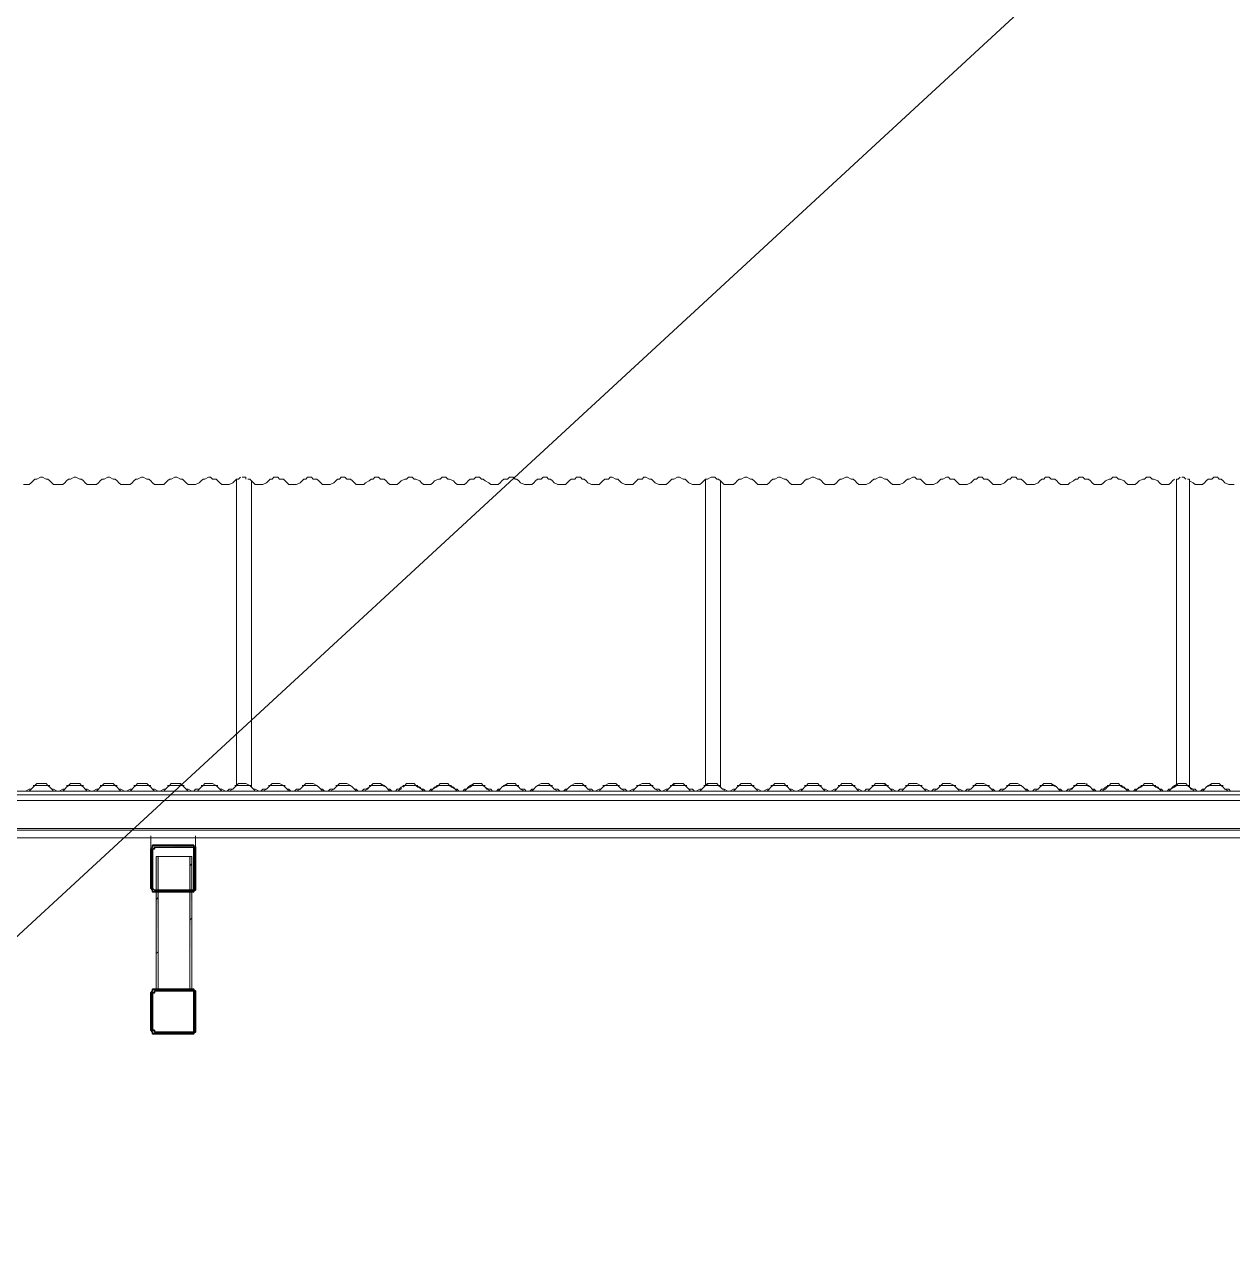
# Model space of a CAD drawing. Extents: x -187 to 52, y -9 to 65.
# Drawn here: x -129.702 to -126.967, y 41.74 to 44.523 of the extents above; entities that cross this region are included whole.
import ezdxf

# ---------------------------------------------------------------- set-up
doc = ezdxf.new("R2010")
doc.units = 0
doc.header["$MEASUREMENT"] = 0
doc.layers.add('Cotas', color=1, linetype='Continuous')
doc.layers.add('PDF4_Geometría', color=7, linetype='Continuous')
doc.layers.add('PDF4_Rellenos sólidos', color=7, linetype='Continuous', true_color=0xffffff)

msp = doc.modelspace()

# ---------------------------------------------------------------- hatches: boundary and pattern name
at = {"layer": 'PDF4_Rellenos sólidos', "transparency": 33554559}
h = msp.add_hatch(color=256, dxfattribs=at)
h.paths.add_polyline_path([(-129.3231, 42.6616), (-129.3231, 42.6658), (-129.4076, 42.6658)])
h.paths.add_polyline_path([(-129.3146, 42.6574), (-129.3188, 42.6574), (-129.3188, 42.5686)])
h.paths.add_polyline_path([(-129.4119, 42.6574), (-129.4161, 42.6574), (-129.4161, 42.5686)])
h.paths.add_polyline_path([(-129.3231, 42.5601), (-129.3231, 42.5643), (-129.4076, 42.5643)])
h = msp.add_hatch(color=256, dxfattribs=at)
h.paths.add_polyline_path([(-129.4034, 42.3402), (-129.3992, 42.6404), (-129.4034, 42.6404)])
h.paths.add_polyline_path([(-129.3273, 42.3402), (-129.3231, 42.6404), (-129.3273, 42.6404)])
h = msp.add_hatch(color=256, dxfattribs=at)
h.paths.add_polyline_path([(-129.3231, 42.336), (-129.3231, 42.3402), (-129.4076, 42.3402)])
h.paths.add_polyline_path([(-129.3146, 42.3317), (-129.3188, 42.3317), (-129.3188, 42.2471)])
h.paths.add_polyline_path([(-129.4119, 42.3317), (-129.4161, 42.3317), (-129.4161, 42.2471)])
h.paths.add_polyline_path([(-129.3231, 42.2387), (-129.3231, 42.2429), (-129.4076, 42.2429)])

# ---------------------------------------------------------------- linework, layer by layer
at = {"layer": 'Cotas'}
msp.add_line((-185.3587, -8.8734), (-104.8625, 65.3914), dxfattribs=at)
at = {"layer": 'PDF4_Geometría', "lineweight": 9}
for points in [[(-129.7037, 43.482), (-129.6995, 43.482), (-129.691, 43.482), (-129.6868, 43.4863), (-129.6825, 43.4905), (-129.6783, 43.4947), (-129.6741, 43.4947), (-129.6656, 43.4989), (-129.6614, 43.4989), (-129.6529, 43.4947), (-129.6487, 43.4947), (-129.6445, 43.4905), (-129.6402, 43.4863), (-129.636, 43.482), (-129.6276, 43.482), (-129.6233, 43.482), (-129.6149, 43.482), (-129.6106, 43.4863), (-129.6064, 43.4905), (-129.6022, 43.4947), (-129.598, 43.4947), (-129.5895, 43.4989), (-129.5853, 43.4989), (-129.5768, 43.4947), (-129.5726, 43.4947), (-129.5684, 43.4905), (-129.5641, 43.4863), (-129.5599, 43.482), (-129.5514, 43.482), (-129.5472, 43.482), (-129.5387, 43.482), (-129.5345, 43.4863), (-129.5303, 43.4905), (-129.5261, 43.4947), (-129.5218, 43.4947), (-129.5134, 43.4989), (-129.5091, 43.4989), (-129.5007, 43.4947), (-129.4965, 43.4947), (-129.4922, 43.4905), (-129.488, 43.4863), (-129.4838, 43.482), (-129.4753, 43.482), (-129.4711, 43.482), (-129.4626, 43.482), (-129.4584, 43.4863), (-129.4542, 43.4905), (-129.4499, 43.4947), (-129.4457, 43.4947), (-129.4373, 43.4989), (-129.433, 43.4989), (-129.4246, 43.4947), (-129.4203, 43.4947), (-129.4161, 43.4905), (-129.4119, 43.4863), (-129.4076, 43.482), (-129.3992, 43.482), (-129.395, 43.482), (-129.3865, 43.482), (-129.3823, 43.4863), (-129.378, 43.4905), (-129.3738, 43.4947), (-129.3696, 43.4947), (-129.3611, 43.4989), (-129.3569, 43.4989), (-129.3484, 43.4947), (-129.3442, 43.4947), (-129.34, 43.4905), (-129.3358, 43.4863), (-129.3315, 43.482), (-129.3231, 43.482), (-129.3188, 43.482), (-129.3146, 43.482), (-129.3062, 43.4863), (-129.3019, 43.4905), (-129.2977, 43.4947), (-129.2935, 43.4947), (-129.285, 43.4989), (-129.2808, 43.4989), (-129.2765, 43.4947), (-129.2681, 43.4947), (-129.2639, 43.4905), (-129.2596, 43.4863), (-129.2554, 43.482), (-129.2469, 43.482), (-129.2427, 43.482), (-129.2385, 43.482), (-129.23, 43.4863), (-129.2258, 43.4905), (-129.2216, 43.4947)], [(-129.2216, 42.8012), (-129.2216, 43.4947), (-129.2173, 43.4947), (-129.2131, 43.4989)], [(-129.2089, 43.4989), (-129.2047, 43.4989), (-129.2004, 43.4989), (-129.2004, 43.4947)], [(-129.1962, 43.4947), (-129.192, 43.4947), (-129.1877, 43.4905), (-129.1835, 43.4863), (-129.1793, 43.482), (-129.1708, 43.482), (-129.1666, 43.482), (-129.1624, 43.482), (-129.1539, 43.4863), (-129.1497, 43.4905), (-129.1454, 43.4947), (-129.1412, 43.4947), (-129.137, 43.4989), (-129.1285, 43.4989), (-129.1243, 43.4947), (-129.1158, 43.4947), (-129.1116, 43.4905), (-129.1074, 43.4863), (-129.1032, 43.482), (-129.0989, 43.482), (-129.0905, 43.482), (-129.0862, 43.482), (-129.0778, 43.4863), (-129.0736, 43.4905), (-129.0693, 43.4947), (-129.0651, 43.4947), (-129.0609, 43.4989), (-129.0524, 43.4989), (-129.0482, 43.4947), (-129.0397, 43.4947), (-129.0355, 43.4905), (-129.0313, 43.4863), (-129.027, 43.482), (-129.0228, 43.482), (-129.0143, 43.482), (-129.0101, 43.482), (-129.0017, 43.4863), (-128.9974, 43.4905), (-128.9932, 43.4947), (-128.989, 43.4947), (-128.9847, 43.4989), (-128.9763, 43.4989), (-128.9721, 43.4947), (-128.9636, 43.4947), (-128.9594, 43.4905), (-128.9551, 43.4863), (-128.9509, 43.482), (-128.9467, 43.482), (-128.9382, 43.482), (-128.934, 43.482), (-128.9298, 43.4863), (-128.9213, 43.4905), (-128.9171, 43.4947), (-128.9128, 43.4947), (-128.9086, 43.4989), (-128.9002, 43.4989), (-128.8959, 43.4947), (-128.8875, 43.4947), (-128.8832, 43.4905), (-128.879, 43.4863), (-128.8748, 43.482), (-128.8706, 43.482), (-128.8621, 43.482), (-128.8579, 43.482), (-128.8536, 43.4863), (-128.8494, 43.4905), (-128.841, 43.4947), (-128.8367, 43.4947), (-128.8325, 43.4989), (-128.824, 43.4989), (-128.8198, 43.4947), (-128.8156, 43.4947), (-128.8071, 43.4905), (-128.8029, 43.4863), (-128.7987, 43.482), (-128.7944, 43.482), (-128.786, 43.482), (-128.7817, 43.482), (-128.7775, 43.4863), (-128.7733, 43.4905), (-128.7648, 43.4947), (-128.7606, 43.4947), (-128.7564, 43.4989), (-128.7479, 43.4989), (-128.7437, 43.4947), (-128.7395, 43.4947), (-128.731, 43.4905), (-128.7268, 43.4863), (-128.7225, 43.482), (-128.7183, 43.482), (-128.7099, 43.482), (-128.7056, 43.482), (-128.7014, 43.4863), (-128.6972, 43.4905), (-128.6929, 43.4947), (-128.6845, 43.4947), (-128.6802, 43.4989), (-128.6718, 43.4989), (-128.6676, 43.4947), (-128.6633, 43.4947), (-128.6591, 43.4905), (-128.6506, 43.4863), (-128.6464, 43.482), (-128.6422, 43.482), (-128.6337, 43.482), (-128.6295, 43.482), (-128.6253, 43.4863), (-128.621, 43.4905), (-128.6168, 43.4947), (-128.6084, 43.4947), (-128.6041, 43.4989), (-128.5957, 43.4989), (-128.5914, 43.4947), (-128.5872, 43.4947), (-128.583, 43.4905), (-128.5787, 43.4863), (-128.5703, 43.482), (-128.5661, 43.482), (-128.5576, 43.482), (-128.5534, 43.482), (-128.5491, 43.4863), (-128.5449, 43.4905), (-128.5407, 43.4947), (-128.5322, 43.4947), (-128.528, 43.4989), (-128.5195, 43.4989), (-128.5153, 43.4947), (-128.5111, 43.4947), (-128.5069, 43.4905), (-128.5026, 43.4863), (-128.4942, 43.482), (-128.4899, 43.482), (-128.4815, 43.482), (-128.4773, 43.482), (-128.473, 43.4863), (-128.4688, 43.4905), (-128.4646, 43.4947), (-128.4561, 43.4947), (-128.4519, 43.4989), (-128.4434, 43.4989), (-128.4392, 43.4947), (-128.435, 43.4947), (-128.4307, 43.4905), (-128.4265, 43.4863), (-128.418, 43.482), (-128.4138, 43.482), (-128.4096, 43.482), (-128.4011, 43.482), (-128.3969, 43.4863), (-128.3927, 43.4905), (-128.3884, 43.4947), (-128.38, 43.4947), (-128.3758, 43.4989), (-128.3715, 43.4989), (-128.3631, 43.4947), (-128.3588, 43.4947), (-128.3546, 43.4905), (-128.3504, 43.4863), (-128.3419, 43.482), (-128.3377, 43.482), (-128.3335, 43.482), (-128.325, 43.482), (-128.3208, 43.4863), (-128.3165, 43.4905), (-128.3123, 43.4947), (-128.3039, 43.4947), (-128.2996, 43.4989), (-128.2954, 43.4989), (-128.2869, 43.4947), (-128.2827, 43.4947), (-128.2785, 43.4905), (-128.2743, 43.4863), (-128.2658, 43.482), (-128.2616, 43.482), (-128.2573, 43.482), (-128.2489, 43.482), (-128.2447, 43.4863), (-128.2404, 43.4905), (-128.2362, 43.4947), (-128.232, 43.4947), (-128.2235, 43.4989), (-128.2193, 43.4989), (-128.2108, 43.4947), (-128.2066, 43.4947), (-128.2024, 43.4905), (-128.1981, 43.4863), (-128.1897, 43.482), (-128.1854, 43.482), (-128.1812, 43.482), (-128.1728, 43.482), (-128.1685, 43.4863), (-128.1643, 43.4905), (-128.1601, 43.4947)], [(-129.1877, 42.7969), (-129.1877, 43.4905)], [(-128.1601, 42.8012), (-128.1601, 43.4947), (-128.1558, 43.4947), (-128.1474, 43.4989), (-128.1432, 43.4989), (-128.1389, 43.4989), (-128.1347, 43.4947), (-128.1305, 43.4947), (-128.1262, 43.4905), (-128.122, 43.4863), (-128.1178, 43.482), (-128.1093, 43.482), (-128.1051, 43.482), (-128.0966, 43.482), (-128.0924, 43.4863), (-128.0882, 43.4905), (-128.0839, 43.4947), (-128.0797, 43.4947), (-128.0713, 43.4989), (-128.067, 43.4989), (-128.0586, 43.4947), (-128.0543, 43.4947), (-128.0501, 43.4905), (-128.0459, 43.4863), (-128.0417, 43.482), (-128.0332, 43.482), (-128.029, 43.482), (-128.0205, 43.482), (-128.0163, 43.4863), (-128.0121, 43.4905), (-128.0078, 43.4947), (-128.0036, 43.4947), (-127.9951, 43.4989), (-127.9909, 43.4989), (-127.9824, 43.4947), (-127.9782, 43.4947), (-127.974, 43.4905), (-127.9698, 43.4863), (-127.9655, 43.482), (-127.9571, 43.482), (-127.9528, 43.482), (-127.9444, 43.482), (-127.9402, 43.4863), (-127.9359, 43.4905), (-127.9317, 43.4947), (-127.9275, 43.4947), (-127.919, 43.4989), (-127.9148, 43.4989), (-127.9063, 43.4947), (-127.9021, 43.4947), (-127.8979, 43.4905), (-127.8936, 43.4863), (-127.8894, 43.482), (-127.881, 43.482), (-127.8767, 43.482), (-127.8683, 43.482), (-127.864, 43.4863), (-127.8598, 43.4905), (-127.8556, 43.4947), (-127.8513, 43.4947), (-127.8429, 43.4989), (-127.8387, 43.4989), (-127.8302, 43.4947), (-127.826, 43.4947), (-127.8217, 43.4905), (-127.8175, 43.4863), (-127.8133, 43.482), (-127.8048, 43.482), (-127.8006, 43.482), (-127.7964, 43.482), (-127.7879, 43.4863), (-127.7837, 43.4905), (-127.7795, 43.4947), (-127.7752, 43.4947), (-127.7668, 43.4989), (-127.7625, 43.4989), (-127.7541, 43.4947), (-127.7498, 43.4947), (-127.7456, 43.4905), (-127.7414, 43.4863), (-127.7372, 43.482), (-127.7287, 43.482), (-127.7245, 43.482), (-127.7202, 43.482), (-127.7118, 43.4863), (-127.7076, 43.4905), (-127.7033, 43.4947), (-127.6991, 43.4947), (-127.6906, 43.4989), (-127.6864, 43.4989), (-127.6822, 43.4947), (-127.6737, 43.4947), (-127.6695, 43.4905), (-127.6653, 43.4863), (-127.661, 43.482), (-127.6526, 43.482), (-127.6484, 43.482), (-127.6441, 43.482), (-127.6357, 43.4863), (-127.6314, 43.4905), (-127.6272, 43.4947), (-127.623, 43.4947), (-127.6145, 43.4989), (-127.6103, 43.4989), (-127.6061, 43.4947), (-127.5976, 43.4947), (-127.5934, 43.4905), (-127.5891, 43.4863), (-127.5849, 43.482), (-127.5765, 43.482), (-127.5722, 43.482), (-127.568, 43.482), (-127.5595, 43.4863), (-127.5553, 43.4905), (-127.5511, 43.4947), (-127.5469, 43.4947), (-127.5426, 43.4989), (-127.5342, 43.4989), (-127.5299, 43.4947), (-127.5215, 43.4947), (-127.5172, 43.4905), (-127.513, 43.4863), (-127.5088, 43.482), (-127.5046, 43.482), (-127.4961, 43.482), (-127.4919, 43.482), (-127.4834, 43.4863), (-127.4792, 43.4905), (-127.475, 43.4947), (-127.4707, 43.4947), (-127.4665, 43.4989), (-127.458, 43.4989), (-127.4538, 43.4947), (-127.4454, 43.4947), (-127.4411, 43.4905), (-127.4369, 43.4863), (-127.4327, 43.482), (-127.4284, 43.482), (-127.42, 43.482), (-127.4158, 43.482), (-127.4073, 43.4863), (-127.4031, 43.4905), (-127.3988, 43.4947), (-127.3946, 43.4947), (-127.3904, 43.4989), (-127.3819, 43.4989), (-127.3777, 43.4947), (-127.3692, 43.4947), (-127.365, 43.4905), (-127.3608, 43.4863), (-127.3565, 43.482), (-127.3523, 43.482), (-127.3439, 43.482), (-127.3396, 43.482), (-127.3354, 43.4863), (-127.3269, 43.4905), (-127.3227, 43.4947), (-127.3185, 43.4947), (-127.3143, 43.4989), (-127.3058, 43.4989), (-127.3016, 43.4947), (-127.2931, 43.4947), (-127.2889, 43.4905), (-127.2847, 43.4863), (-127.2804, 43.482), (-127.2762, 43.482), (-127.2677, 43.482), (-127.2635, 43.482), (-127.2593, 43.4863), (-127.255, 43.4905), (-127.2466, 43.4947), (-127.2424, 43.4947), (-127.2381, 43.4989), (-127.2297, 43.4989), (-127.2254, 43.4947), (-127.2212, 43.4947), (-127.2128, 43.4905), (-127.2085, 43.4863), (-127.2043, 43.482), (-127.2001, 43.482), (-127.1916, 43.482), (-127.1874, 43.482), (-127.1832, 43.4863), (-127.1789, 43.4905), (-127.1705, 43.4947), (-127.1662, 43.4947), (-127.162, 43.4989), (-127.1535, 43.4989), (-127.1493, 43.4947), (-127.1451, 43.4947), (-127.1366, 43.4905), (-127.1324, 43.4863), (-127.1282, 43.482), (-127.1239, 43.482), (-127.1155, 43.482), (-127.1113, 43.482), (-127.107, 43.4863), (-127.1028, 43.4905), (-127.0986, 43.4947)], [(-128.1262, 42.7969), (-128.1262, 43.4905)], [(-127.0943, 42.8012), (-127.0943, 43.4947), (-127.0901, 43.4947), (-127.0859, 43.4989)], [(-127.0817, 43.4989), (-127.0774, 43.4989), (-127.0732, 43.4947)], [(-127.069, 43.4947), (-127.0647, 43.4947), (-127.0647, 43.4905), (-127.0563, 43.4863), (-127.0521, 43.482), (-127.0478, 43.482), (-127.0394, 43.482), (-127.0351, 43.482), (-127.0309, 43.4863), (-127.0267, 43.4905), (-127.0224, 43.4947), (-127.014, 43.4947), (-127.0098, 43.4989), (-127.0013, 43.4989), (-126.9971, 43.4947), (-126.9928, 43.4947), (-126.9886, 43.4905), (-126.9844, 43.4863), (-126.9759, 43.482), (-126.9717, 43.482), (-126.9632, 43.482)], [(-127.0647, 42.7969), (-127.0647, 43.4905)], [(-124.1213, 42.7885), (-132.1523, 42.7885), (-132.1523, 42.78), (-132.1523, 42.7758), (-132.1523, 42.7715), (-132.1523, 42.7673), (-124.1213, 42.7673), (-124.1213, 42.7039), (-124.1213, 42.6997), (-132.1523, 42.6997)], [(-129.6952, 42.7885), (-129.6318, 42.7885)], [(-129.6825, 42.8012), (-129.6445, 42.8012)], [(-129.6191, 42.7885), (-129.5557, 42.7885)], [(-129.6064, 42.8012), (-129.5684, 42.8012)], [(-129.543, 42.7885), (-129.4795, 42.7885)], [(-129.5303, 42.8012), (-129.4922, 42.8012)], [(-129.4669, 42.7885), (-129.4034, 42.7885)], [(-129.4542, 42.8012), (-129.4161, 42.8012)], [(-129.3907, 42.7885), (-129.3273, 42.7885)], [(-129.378, 42.8012), (-129.34, 42.8012)], [(-129.3146, 42.7885), (-129.2512, 42.7885)], [(-129.3019, 42.8012), (-129.2639, 42.8012)], [(-129.2385, 42.7885), (-129.175, 42.7885)], [(-129.2258, 42.8012), (-129.1877, 42.8012)], [(-129.1624, 42.7885), (-129.0989, 42.7885)], [(-129.1497, 42.8012), (-129.1116, 42.8012)], [(-129.0862, 42.7885), (-129.0228, 42.7885)], [(-129.0736, 42.8012), (-129.0397, 42.8012)], [(-129.0143, 42.7885), (-128.9467, 42.7885)], [(-128.9974, 42.8012), (-128.9636, 42.8012)], [(-128.9382, 42.7885), (-128.8706, 42.7885)], [(-128.9213, 42.8012), (-128.8875, 42.8012)], [(-128.8621, 42.7885), (-128.7944, 42.7885)], [(-128.8452, 42.8012), (-128.8113, 42.8012)], [(-128.786, 42.7885), (-128.7183, 42.7885)], [(-128.7691, 42.8012), (-128.7352, 42.8012)], [(-128.7099, 42.7885), (-128.6422, 42.7885)], [(-128.6929, 42.8012), (-128.6591, 42.8012)], [(-128.6337, 42.7885), (-128.5661, 42.7885)], [(-128.6168, 42.8012), (-128.583, 42.8012)], [(-128.5576, 42.7885), (-128.4899, 42.7885)], [(-128.5407, 42.8012), (-128.5069, 42.8012)], [(-128.4815, 42.7885), (-128.418, 42.7885)], [(-128.4646, 42.8012), (-128.4307, 42.8012)], [(-128.4054, 42.7885), (-128.3419, 42.7885)], [(-128.3927, 42.8012), (-128.3546, 42.8012)], [(-128.3292, 42.7885), (-128.2658, 42.7885)], [(-128.3165, 42.8012), (-128.2785, 42.8012)], [(-128.2531, 42.7885), (-128.1897, 42.7885)], [(-128.2404, 42.8012), (-128.2024, 42.8012)], [(-128.177, 42.7885), (-128.1136, 42.7885)], [(-128.1643, 42.8012), (-128.1262, 42.8012)], [(-128.1009, 42.7885), (-128.0374, 42.7885)], [(-128.0882, 42.8012), (-128.0501, 42.8012)], [(-128.0247, 42.7885), (-127.9613, 42.7885)], [(-128.0121, 42.8012), (-127.974, 42.8012)], [(-127.9486, 42.7885), (-127.8852, 42.7885)], [(-127.9359, 42.8012), (-127.8979, 42.8012)], [(-127.8725, 42.7885), (-127.8091, 42.7885)], [(-127.8598, 42.8012), (-127.8217, 42.8012)], [(-127.7964, 42.7885), (-127.7329, 42.7885)], [(-127.7837, 42.8012), (-127.7456, 42.8012)], [(-127.7202, 42.7885), (-127.6568, 42.7885)], [(-127.7076, 42.8012), (-127.6695, 42.8012)], [(-127.6441, 42.7885), (-127.5807, 42.7885)], [(-127.6314, 42.8012), (-127.5934, 42.8012)], [(-127.568, 42.7885), (-127.5046, 42.7885)], [(-127.5553, 42.8012), (-127.5172, 42.8012)], [(-127.4919, 42.7885), (-127.4284, 42.7885)], [(-127.4792, 42.8012), (-127.4454, 42.8012)], [(-127.42, 42.7885), (-127.3523, 42.7885)], [(-127.4031, 42.8012), (-127.3692, 42.8012)], [(-127.3439, 42.7885), (-127.2762, 42.7885)], [(-127.3269, 42.8012), (-127.2931, 42.8012)], [(-127.2677, 42.7885), (-127.2001, 42.7885)], [(-127.2508, 42.8012), (-127.217, 42.8012)], [(-127.1916, 42.7885), (-127.1239, 42.7885)], [(-127.1747, 42.8012), (-127.1409, 42.8012)], [(-127.1155, 42.7885), (-127.0478, 42.7885)], [(-127.0986, 42.8012), (-127.0647, 42.8012)], [(-127.0394, 42.7885), (-126.9717, 42.7885)], [(-127.0224, 42.8012), (-126.9886, 42.8012)], [(-132.1523, 42.78), (-124.1213, 42.78)], [(-126.663, 42.6827), (-129.3231, 42.6827), (-129.4076, 42.6827), (-132.0677, 42.6827), (-132.1523, 42.6827), (-132.1523, 42.687), (-132.1523, 42.6912), (-132.1523, 42.6954), (-132.1523, 42.6997), (-132.1523, 42.7039), (-132.1523, 42.7715)], [(-124.1213, 42.7039), (-132.1523, 42.7039), (-132.1523, 42.7081), (-132.1523, 42.7123), (-132.1523, 42.7166)], [(-129.4161, 42.687), (-129.4161, 42.6574)], [(-129.3146, 42.6574), (-129.3146, 42.687)], [(-129.3315, 42.3402), (-129.3992, 42.3402), (-129.3992, 42.6404), (-129.3992, 42.3402), (-129.4034, 42.3402), (-129.4034, 42.6404), (-129.3992, 42.6404), (-129.4034, 42.6404)], [(-129.3992, 42.6404), (-129.3315, 42.6404), (-129.3273, 42.6404), (-129.3315, 42.6404)], [(-129.3273, 42.3402), (-129.3273, 42.6404), (-129.3273, 42.3402), (-129.3231, 42.3402), (-129.3231, 42.6404), (-129.3273, 42.6404)], [(-129.3273, 42.6193), (-129.3231, 42.6235)], [(-129.3188, 42.6278), (-129.3146, 42.632)], [(-129.3865, 42.5601), (-129.3823, 42.5643)], [(-129.4034, 42.5432), (-129.3992, 42.5474)], [(-129.3273, 42.4967), (-129.3231, 42.5009)], [(-129.4034, 42.4205), (-129.3992, 42.4248)]]:
    msp.add_lwpolyline(points, dxfattribs=at)
at = {"layer": 'PDF4_Geometría', "lineweight": 18}
for points in [[(-129.7037, 42.7885), (-129.6995, 42.7885), (-129.691, 42.7927), (-129.6868, 42.7927), (-129.6825, 42.7969), (-129.6783, 42.8012), (-129.6741, 42.8054), (-129.6656, 42.8054), (-129.6614, 42.8054), (-129.6529, 42.8054), (-129.6487, 42.8012), (-129.6445, 42.7969), (-129.6402, 42.7927), (-129.636, 42.7927), (-129.6276, 42.7885), (-129.6233, 42.7885), (-129.6149, 42.7927), (-129.6106, 42.7927), (-129.6064, 42.7969), (-129.6022, 42.8012), (-129.598, 42.8054), (-129.5895, 42.8054), (-129.5853, 42.8054), (-129.5768, 42.8054), (-129.5726, 42.8012), (-129.5684, 42.7969), (-129.5641, 42.7927), (-129.5599, 42.7927), (-129.5514, 42.7885), (-129.5472, 42.7885), (-129.5387, 42.7927), (-129.5345, 42.7927), (-129.5303, 42.7969), (-129.5261, 42.8012), (-129.5218, 42.8054), (-129.5134, 42.8054), (-129.5091, 42.8054), (-129.5007, 42.8054), (-129.4965, 42.8012), (-129.4922, 42.7969), (-129.488, 42.7927), (-129.4838, 42.7927), (-129.4753, 42.7885), (-129.4711, 42.7885), (-129.4626, 42.7927), (-129.4584, 42.7927), (-129.4542, 42.7969), (-129.4499, 42.8012), (-129.4457, 42.8054), (-129.4373, 42.8054), (-129.433, 42.8054), (-129.4246, 42.8054), (-129.4203, 42.8012), (-129.4161, 42.7969), (-129.4203, 42.8012), (-129.4246, 42.8054), (-129.433, 42.8054), (-129.4373, 42.8054), (-129.4457, 42.8054), (-129.4499, 42.8012), (-129.4542, 42.7969), (-129.4584, 42.7927), (-129.4626, 42.7885), (-129.4711, 42.7885), (-129.4753, 42.7885), (-129.4838, 42.7885), (-129.488, 42.7927), (-129.4922, 42.7969), (-129.4965, 42.8012), (-129.5007, 42.8054), (-129.5091, 42.8054), (-129.5134, 42.8054), (-129.5218, 42.8054), (-129.5261, 42.8012), (-129.5303, 42.7969), (-129.5345, 42.7927), (-129.5387, 42.7885), (-129.5472, 42.7885), (-129.5514, 42.7885), (-129.5599, 42.7885), (-129.5641, 42.7927), (-129.5684, 42.7969), (-129.5726, 42.8012), (-129.5768, 42.8054), (-129.5853, 42.8054), (-129.5895, 42.8054), (-129.598, 42.8054), (-129.6022, 42.8012), (-129.6064, 42.7969), (-129.6106, 42.7927), (-129.6149, 42.7885), (-129.6233, 42.7885), (-129.6276, 42.7885), (-129.636, 42.7885), (-129.6402, 42.7927), (-129.6445, 42.7969), (-129.6487, 42.8012), (-129.6529, 42.8054), (-129.6614, 42.8054), (-129.6656, 42.8054), (-129.6741, 42.8054), (-129.6783, 42.8012), (-129.6825, 42.7969), (-129.6868, 42.7927), (-129.691, 42.7885), (-129.6995, 42.7885), (-129.7037, 42.7885)], [(-128.8494, 42.7969), (-128.8494, 42.7927), (-128.8579, 42.7885), (-128.8621, 42.7885), (-128.8706, 42.7885), (-128.8748, 42.7885), (-128.879, 42.7927), (-128.8832, 42.7969), (-128.8917, 42.8012), (-128.8959, 42.8054), (-128.9002, 42.8054), (-128.9086, 42.8054), (-128.9128, 42.8054), (-128.9171, 42.8012), (-128.9213, 42.7969), (-128.9255, 42.7927), (-128.934, 42.7885), (-128.9382, 42.7885), (-128.9467, 42.7885), (-128.9509, 42.7885), (-128.9551, 42.7927), (-128.9594, 42.7969), (-128.9636, 42.8012), (-128.9721, 42.8054), (-128.9763, 42.8054), (-128.9847, 42.8054), (-128.989, 42.8054), (-128.9932, 42.8012), (-128.9974, 42.7969), (-128.9932, 42.8012), (-128.989, 42.8054), (-128.9847, 42.8054), (-128.9763, 42.8054), (-128.9721, 42.8054), (-128.9636, 42.8012), (-128.9594, 42.7969), (-128.9551, 42.7927), (-128.9509, 42.7927), (-128.9467, 42.7885), (-128.9382, 42.7885), (-128.934, 42.7927), (-128.9298, 42.7927), (-128.9213, 42.7969), (-128.9171, 42.8012), (-128.9128, 42.8054), (-128.9086, 42.8054), (-128.9002, 42.8054), (-128.8959, 42.8054), (-128.8875, 42.8012), (-128.8832, 42.7969), (-128.879, 42.7927), (-128.8748, 42.7927), (-128.8706, 42.7885), (-128.8621, 42.7885), (-128.8579, 42.7927), (-128.8536, 42.7927), (-128.8494, 42.7969), (-128.841, 42.8012), (-128.8367, 42.8054), (-128.8325, 42.8054), (-128.824, 42.8054), (-128.8198, 42.8054), (-128.8156, 42.8012), (-128.8071, 42.7969), (-128.8029, 42.7927), (-128.7987, 42.7927), (-128.7944, 42.7885), (-128.786, 42.7885), (-128.7817, 42.7927), (-128.7775, 42.7927), (-128.7733, 42.7969), (-128.7648, 42.8012), (-128.7606, 42.8054), (-128.7564, 42.8054), (-128.7479, 42.8054), (-128.7437, 42.8054), (-128.7395, 42.8012), (-128.731, 42.7969), (-128.7268, 42.7927), (-128.7225, 42.7927), (-128.7183, 42.7885), (-128.7099, 42.7885), (-128.7056, 42.7927), (-128.7014, 42.7927), (-128.6972, 42.7969), (-128.6929, 42.8012), (-128.6845, 42.8054), (-128.6802, 42.8054), (-128.6718, 42.8054), (-128.6676, 42.8054), (-128.6633, 42.8012), (-128.6591, 42.7969), (-128.6549, 42.7927), (-128.6464, 42.7885), (-128.6422, 42.7885), (-128.6337, 42.7885), (-128.6295, 42.7885), (-128.6253, 42.7927), (-128.621, 42.7969), (-128.6126, 42.8012), (-128.6084, 42.8054), (-128.6041, 42.8054), (-128.5957, 42.8054), (-128.5914, 42.8054), (-128.5872, 42.8012), (-128.583, 42.7969), (-128.5787, 42.7927), (-128.5703, 42.7885), (-128.5661, 42.7885), (-128.5576, 42.7885), (-128.5534, 42.7885), (-128.5491, 42.7927), (-128.5449, 42.7969), (-128.5407, 42.8012), (-128.5322, 42.8054), (-128.528, 42.8054), (-128.5195, 42.8054), (-128.5153, 42.8054), (-128.5111, 42.8012), (-128.5069, 42.7969), (-128.5026, 42.7927), (-128.4942, 42.7885), (-128.4899, 42.7885), (-128.4815, 42.7885), (-128.4773, 42.7885), (-128.473, 42.7927), (-128.4688, 42.7969), (-128.4646, 42.8012), (-128.4561, 42.8054), (-128.4519, 42.8054), (-128.4434, 42.8054), (-128.4392, 42.8054), (-128.435, 42.8012), (-128.4307, 42.7969), (-128.4265, 42.7927), (-128.418, 42.7885), (-128.4138, 42.7885), (-128.4054, 42.7885), (-128.4011, 42.7885), (-128.3969, 42.7927), (-128.3927, 42.7969), (-128.3884, 42.8012), (-128.38, 42.8054), (-128.3758, 42.8054), (-128.3715, 42.8054), (-128.3631, 42.8054), (-128.3588, 42.8012), (-128.3546, 42.7969), (-128.3588, 42.8012), (-128.3631, 42.8054), (-128.3715, 42.8054), (-128.3758, 42.8054), (-128.38, 42.8054), (-128.3884, 42.8012), (-128.3927, 42.7969), (-128.3969, 42.7927), (-128.4011, 42.7927), (-128.4096, 42.7885), (-128.4138, 42.7885), (-128.418, 42.7927), (-128.4265, 42.7927), (-128.4307, 42.7969), (-128.435, 42.8012), (-128.4392, 42.8054), (-128.4434, 42.8054), (-128.4519, 42.8054), (-128.4561, 42.8054), (-128.4646, 42.8012), (-128.4688, 42.7969), (-128.473, 42.7927), (-128.4773, 42.7927), (-128.4815, 42.7885), (-128.4899, 42.7885), (-128.4942, 42.7927), (-128.5026, 42.7927), (-128.5069, 42.7969), (-128.5111, 42.8012), (-128.5153, 42.8054), (-128.5195, 42.8054), (-128.528, 42.8054), (-128.5322, 42.8054), (-128.5407, 42.8012), (-128.5449, 42.7969), (-128.5491, 42.7927), (-128.5534, 42.7927), (-128.5576, 42.7885), (-128.5661, 42.7885), (-128.5703, 42.7927), (-128.5787, 42.7927), (-128.583, 42.7969), (-128.5872, 42.8012), (-128.5914, 42.8054), (-128.5957, 42.8054), (-128.6041, 42.8054), (-128.6084, 42.8054), (-128.6168, 42.8012), (-128.621, 42.7969), (-128.6253, 42.7927), (-128.6295, 42.7927), (-128.6337, 42.7885), (-128.6422, 42.7885), (-128.6464, 42.7927), (-128.6506, 42.7927), (-128.6591, 42.7969), (-128.6633, 42.8012), (-128.6676, 42.8054), (-128.6718, 42.8054), (-128.6802, 42.8054), (-128.6845, 42.8054), (-128.6887, 42.8012), (-128.6929, 42.7969), (-128.7014, 42.7927), (-128.7056, 42.7885), (-128.7099, 42.7885), (-128.7183, 42.7885), (-128.7225, 42.7885), (-128.7268, 42.7927), (-128.7352, 42.7969), (-128.7395, 42.8012), (-128.7437, 42.8054), (-128.7479, 42.8054), (-128.7564, 42.8054), (-128.7606, 42.8054), (-128.7648, 42.8012), (-128.7691, 42.7969), (-128.7775, 42.7927), (-128.7817, 42.7885), (-128.786, 42.7885), (-128.7944, 42.7885), (-128.7987, 42.7885), (-128.8029, 42.7927), (-128.8113, 42.7969), (-128.8156, 42.8012), (-128.8198, 42.8054), (-128.824, 42.8054), (-128.8325, 42.8054), (-128.8367, 42.8054), (-128.841, 42.8012), (-128.8452, 42.7969)], [(-128.1516, 42.8054), (-128.1474, 42.8054), (-128.1432, 42.8054), (-128.1347, 42.8054), (-128.1305, 42.8012), (-128.1262, 42.7969), (-128.1305, 42.8012), (-128.1347, 42.8054), (-128.1432, 42.8054), (-128.1474, 42.8054), (-128.1558, 42.8054), (-128.1601, 42.8012), (-128.1643, 42.7969), (-128.1685, 42.7927), (-128.1728, 42.7927), (-128.1812, 42.7885), (-128.1854, 42.7885), (-128.1897, 42.7927), (-128.1981, 42.7927), (-128.2024, 42.7969), (-128.1981, 42.7927), (-128.1939, 42.7885), (-128.1854, 42.7885), (-128.1812, 42.7885), (-128.1728, 42.7885), (-128.1685, 42.7927), (-128.1643, 42.7969), (-128.1601, 42.8012), (-128.1558, 42.8054)], [(-128.122, 42.7927), (-128.1262, 42.7969), (-128.1305, 42.8012), (-128.1347, 42.8054), (-128.1432, 42.8054), (-128.1474, 42.8054), (-128.1516, 42.8054), (-128.1601, 42.8012), (-128.1516, 42.8054), (-128.1474, 42.8054), (-128.1432, 42.8054), (-128.1347, 42.8054), (-128.1305, 42.8012), (-128.1262, 42.7969), (-128.122, 42.7927), (-128.1178, 42.7927), (-128.1093, 42.7885), (-128.1051, 42.7885), (-128.0966, 42.7927), (-128.0924, 42.7927), (-128.0882, 42.7969), (-128.0839, 42.8012), (-128.0797, 42.8054), (-128.0713, 42.8054), (-128.067, 42.8054), (-128.0586, 42.8054), (-128.0543, 42.8012), (-128.0501, 42.7969), (-128.0459, 42.7927), (-128.0417, 42.7885), (-128.0332, 42.7885), (-128.029, 42.7885), (-128.0205, 42.7885), (-128.0163, 42.7927), (-128.0121, 42.7969), (-128.0078, 42.8012), (-128.0036, 42.8054), (-127.9951, 42.8054), (-127.9909, 42.8054), (-127.9824, 42.8054), (-127.9782, 42.8012), (-127.974, 42.7969), (-127.9782, 42.8012), (-127.9824, 42.8054), (-127.9909, 42.8054), (-127.9951, 42.8054), (-128.0036, 42.8054), (-128.0078, 42.8012), (-128.0121, 42.7969), (-128.0163, 42.7927), (-128.0205, 42.7927), (-128.029, 42.7885), (-128.0332, 42.7885), (-128.0417, 42.7927), (-128.0459, 42.7927), (-128.0501, 42.7969), (-128.0543, 42.8012), (-128.0586, 42.8054), (-128.067, 42.8054), (-128.0713, 42.8054), (-128.0797, 42.8054), (-128.0839, 42.8012), (-128.0882, 42.7969), (-128.0924, 42.7927), (-128.0966, 42.7885), (-128.1051, 42.7885), (-128.1093, 42.7885), (-128.1178, 42.7885), (-128.1178, 42.7927)], [(-127.7456, 42.7969), (-127.7498, 42.8012), (-127.7541, 42.8054), (-127.7625, 42.8054), (-127.7668, 42.8054), (-127.7752, 42.8054), (-127.7795, 42.8012), (-127.7837, 42.7969), (-127.7879, 42.7927), (-127.7964, 42.7927), (-127.8006, 42.7885), (-127.8048, 42.7885), (-127.8133, 42.7927), (-127.8175, 42.7927), (-127.8217, 42.7969), (-127.826, 42.8012), (-127.8302, 42.8054), (-127.8387, 42.8054), (-127.8429, 42.8054), (-127.8513, 42.8054), (-127.8556, 42.8012), (-127.8598, 42.7969), (-127.864, 42.7927), (-127.8683, 42.7927), (-127.8767, 42.7885), (-127.881, 42.7885), (-127.8894, 42.7927), (-127.8936, 42.7927), (-127.8979, 42.7969), (-127.9021, 42.8012), (-127.9063, 42.8054), (-127.9148, 42.8054), (-127.919, 42.8054), (-127.9275, 42.8054), (-127.9317, 42.8012), (-127.9359, 42.7969)], [(-127.8979, 42.7969), (-127.9021, 42.8012), (-127.9063, 42.8054), (-127.9148, 42.8054), (-127.919, 42.8054), (-127.9275, 42.8054), (-127.9317, 42.8012), (-127.9359, 42.7969)], [(-127.8979, 42.7969), (-127.8936, 42.7927), (-127.8894, 42.7885), (-127.881, 42.7885), (-127.8767, 42.7885), (-127.8683, 42.7885), (-127.864, 42.7927), (-127.8598, 42.7969)], [(-127.8598, 42.7969), (-127.8556, 42.8012), (-127.8513, 42.8054), (-127.8429, 42.8054), (-127.8387, 42.8054), (-127.8302, 42.8054), (-127.826, 42.8012), (-127.8217, 42.7969)], [(-127.7837, 42.7969), (-127.7879, 42.7927), (-127.7921, 42.7885), (-127.8006, 42.7885), (-127.8048, 42.7885), (-127.8133, 42.7885), (-127.8175, 42.7927), (-127.8217, 42.7969)], [(-127.7837, 42.7969), (-127.7795, 42.8012), (-127.7752, 42.8054), (-127.7668, 42.8054), (-127.7625, 42.8054), (-127.7583, 42.8054), (-127.7498, 42.8012), (-127.7456, 42.7969)], [(-127.7456, 42.7969), (-127.7414, 42.7927), (-127.7372, 42.7927), (-127.7287, 42.7885), (-127.7245, 42.7885), (-127.7202, 42.7927), (-127.7118, 42.7927), (-127.7076, 42.7969)], [(-127.7076, 42.7969), (-127.7118, 42.7927), (-127.716, 42.7885), (-127.7245, 42.7885), (-127.7287, 42.7885), (-127.7372, 42.7885), (-127.7414, 42.7927), (-127.7456, 42.7969)], [(-127.2973, 42.8054), (-127.2973, 42.8012), (-127.2889, 42.7969), (-127.2931, 42.8012), (-127.3016, 42.8054), (-127.3058, 42.8054), (-127.3143, 42.8054), (-127.3185, 42.8054), (-127.3227, 42.8012), (-127.3269, 42.7969), (-127.3312, 42.7927), (-127.3396, 42.7885), (-127.3439, 42.7885), (-127.3523, 42.7885), (-127.3565, 42.7885), (-127.3608, 42.7927), (-127.365, 42.7969), (-127.3735, 42.8012), (-127.3777, 42.8054), (-127.3819, 42.8054), (-127.3904, 42.8054), (-127.3946, 42.8054), (-127.3988, 42.8012), (-127.4031, 42.7969), (-127.4073, 42.7927), (-127.4158, 42.7885), (-127.42, 42.7885), (-127.4284, 42.7885), (-127.4327, 42.7885), (-127.4369, 42.7927), (-127.4411, 42.7969), (-127.4454, 42.8012), (-127.4538, 42.8054), (-127.458, 42.8054), (-127.4665, 42.8054), (-127.4707, 42.8054), (-127.475, 42.8012), (-127.4792, 42.7969), (-127.4834, 42.7927), (-127.4919, 42.7885), (-127.4961, 42.7885), (-127.5046, 42.7885), (-127.5088, 42.7885), (-127.513, 42.7927), (-127.5172, 42.7969), (-127.5215, 42.8012), (-127.5299, 42.8054), (-127.5342, 42.8054), (-127.5384, 42.8054), (-127.5469, 42.8054), (-127.5511, 42.8012), (-127.5553, 42.7969), (-127.5595, 42.7927), (-127.568, 42.7885), (-127.5722, 42.7885), (-127.5765, 42.7885), (-127.5849, 42.7885), (-127.5891, 42.7927), (-127.5934, 42.7969), (-127.5976, 42.8012), (-127.6061, 42.8054), (-127.6103, 42.8054), (-127.6145, 42.8054), (-127.623, 42.8054), (-127.6272, 42.8012), (-127.6314, 42.7969), (-127.6272, 42.8012), (-127.623, 42.8054), (-127.6145, 42.8054), (-127.6103, 42.8054), (-127.6061, 42.8054), (-127.5976, 42.8012), (-127.5934, 42.7969), (-127.5891, 42.7927), (-127.5849, 42.7927), (-127.5765, 42.7885), (-127.5722, 42.7885), (-127.568, 42.7927), (-127.5595, 42.7927), (-127.5553, 42.7969), (-127.5511, 42.8012), (-127.5469, 42.8054), (-127.5426, 42.8054), (-127.5342, 42.8054), (-127.5299, 42.8054), (-127.5215, 42.8012), (-127.5172, 42.7969), (-127.513, 42.7927), (-127.5088, 42.7927), (-127.5046, 42.7885), (-127.4961, 42.7885), (-127.4919, 42.7927), (-127.4834, 42.7927), (-127.4792, 42.7969), (-127.475, 42.8012), (-127.4707, 42.8054), (-127.4665, 42.8054), (-127.458, 42.8054), (-127.4538, 42.8054), (-127.4454, 42.8012), (-127.4411, 42.7969), (-127.4369, 42.7927), (-127.4327, 42.7927), (-127.4284, 42.7885), (-127.42, 42.7885), (-127.4158, 42.7927), (-127.4073, 42.7927), (-127.4031, 42.7969), (-127.3988, 42.8012), (-127.3946, 42.8054), (-127.3904, 42.8054), (-127.3819, 42.8054), (-127.3777, 42.8054), (-127.3692, 42.8012), (-127.365, 42.7969), (-127.3608, 42.7927), (-127.3565, 42.7927), (-127.3523, 42.7885), (-127.3439, 42.7885), (-127.3396, 42.7927), (-127.3354, 42.7927), (-127.3269, 42.7969), (-127.3227, 42.8012), (-127.3185, 42.8054), (-127.3143, 42.8054), (-127.3058, 42.8054), (-127.3016, 42.8054)], [(-126.9632, 42.7885), (-126.9717, 42.7885), (-126.9759, 42.7885), (-126.9844, 42.7927), (-126.9886, 42.7969), (-126.9928, 42.8012), (-126.9971, 42.8054), (-127.0013, 42.8054), (-127.0098, 42.8054), (-127.014, 42.8054), (-127.0224, 42.8012), (-127.0267, 42.7969), (-127.0309, 42.7927), (-127.0351, 42.7885), (-127.0394, 42.7885), (-127.0478, 42.7885), (-127.0521, 42.7885), (-127.0605, 42.7927), (-127.0647, 42.7969), (-127.069, 42.8012), (-127.0732, 42.8054), (-127.0774, 42.8054), (-127.0859, 42.8054), (-127.0901, 42.8054), (-127.0943, 42.8012), (-127.0901, 42.8054), (-127.0859, 42.8054), (-127.0774, 42.8054), (-127.0732, 42.8054), (-127.069, 42.8012), (-127.0647, 42.7969), (-127.069, 42.8012), (-127.0732, 42.8054), (-127.0774, 42.8054), (-127.0859, 42.8054), (-127.0901, 42.8054), (-127.0943, 42.8012), (-127.0986, 42.7969), (-127.107, 42.7927), (-127.1113, 42.7885), (-127.1155, 42.7885), (-127.1239, 42.7885), (-127.1282, 42.7885), (-127.1324, 42.7927), (-127.1409, 42.7969), (-127.1451, 42.8012), (-127.1493, 42.8054), (-127.1535, 42.8054), (-127.162, 42.8054), (-127.1662, 42.8054), (-127.1705, 42.8012), (-127.1747, 42.7969), (-127.1832, 42.7927), (-127.1874, 42.7885), (-127.1916, 42.7885), (-127.2001, 42.7885), (-127.2043, 42.7885), (-127.2085, 42.7927), (-127.217, 42.7969), (-127.2212, 42.8012), (-127.2254, 42.8054), (-127.2297, 42.8054), (-127.2381, 42.8054), (-127.2424, 42.8054), (-127.2466, 42.8012), (-127.2508, 42.7969), (-127.255, 42.7927), (-127.2635, 42.7885), (-127.2677, 42.7885), (-127.2762, 42.7885), (-127.2804, 42.7885), (-127.2847, 42.7927), (-127.2889, 42.7969), (-127.2847, 42.7927), (-127.2804, 42.7927), (-127.2762, 42.7885), (-127.2677, 42.7885), (-127.2635, 42.7927), (-127.2593, 42.7927), (-127.255, 42.7969), (-127.2466, 42.8012), (-127.2424, 42.8054), (-127.2381, 42.8054), (-127.2297, 42.8054), (-127.2254, 42.8054), (-127.2212, 42.8012), (-127.2128, 42.7969), (-127.2085, 42.7927), (-127.2043, 42.7927), (-127.2001, 42.7885), (-127.1916, 42.7885), (-127.1874, 42.7927), (-127.1832, 42.7927), (-127.1789, 42.7969), (-127.1705, 42.8012), (-127.1662, 42.8054), (-127.162, 42.8054), (-127.1535, 42.8054), (-127.1493, 42.8054), (-127.1451, 42.8012), (-127.1366, 42.7969), (-127.1324, 42.7927), (-127.1282, 42.7927), (-127.1239, 42.7885), (-127.1155, 42.7885), (-127.1113, 42.7927), (-127.107, 42.7927), (-127.1028, 42.7969), (-127.0986, 42.8012), (-127.0901, 42.8054), (-127.0859, 42.8054), (-127.0774, 42.8054), (-127.0732, 42.8054), (-127.069, 42.8012), (-127.0647, 42.7969), (-127.0563, 42.7927), (-127.0521, 42.7927), (-127.0478, 42.7885), (-127.0394, 42.7885), (-127.0351, 42.7927), (-127.0309, 42.7927), (-127.0267, 42.7969), (-127.0182, 42.8012), (-127.014, 42.8054), (-127.0098, 42.8054), (-127.0013, 42.8054), (-126.9971, 42.8054), (-126.9928, 42.8012), (-126.9886, 42.7969), (-126.9844, 42.7927), (-126.9759, 42.7927), (-126.9717, 42.7885), (-126.9632, 42.7885)]]:
    msp.add_lwpolyline(points, dxfattribs=at)
for points in [[(-129.34, 42.7969), (-129.3442, 42.8012), (-129.3484, 42.8054), (-129.3569, 42.8054), (-129.3611, 42.8054), (-129.3696, 42.8054), (-129.3738, 42.8012), (-129.378, 42.7969), (-129.3823, 42.7927), (-129.3865, 42.7885), (-129.395, 42.7885), (-129.3992, 42.7885), (-129.4076, 42.7885), (-129.4119, 42.7927), (-129.4161, 42.7969), (-129.4119, 42.7927), (-129.4076, 42.7927), (-129.3992, 42.7885), (-129.395, 42.7885), (-129.3865, 42.7927), (-129.3823, 42.7927), (-129.378, 42.7969), (-129.3738, 42.8012), (-129.3696, 42.8054), (-129.3611, 42.8054), (-129.3569, 42.8054), (-129.3527, 42.8054), (-129.3442, 42.8012), (-129.34, 42.7969), (-129.3358, 42.7927), (-129.3315, 42.7885), (-129.3231, 42.7885), (-129.3188, 42.7885), (-129.3104, 42.7885), (-129.3062, 42.7927), (-129.3019, 42.7969), (-129.3062, 42.7927), (-129.3146, 42.7927), (-129.3188, 42.7885), (-129.3231, 42.7885), (-129.3315, 42.7927), (-129.3358, 42.7927)], [(-129.2639, 42.7969), (-129.2596, 42.7927), (-129.2554, 42.7885), (-129.2469, 42.7885), (-129.2427, 42.7885), (-129.2385, 42.7885), (-129.23, 42.7927), (-129.2258, 42.7969), (-129.2216, 42.8012), (-129.2173, 42.8054), (-129.2089, 42.8054), (-129.2047, 42.8054), (-129.2004, 42.8054), (-129.192, 42.8012), (-129.1877, 42.7969), (-129.192, 42.8012), (-129.2004, 42.8054), (-129.2047, 42.8054), (-129.2131, 42.8054), (-129.2173, 42.8054), (-129.2216, 42.8012), (-129.2258, 42.7969), (-129.23, 42.7927), (-129.2385, 42.7927), (-129.2427, 42.7885), (-129.2469, 42.7885), (-129.2554, 42.7927), (-129.2596, 42.7927), (-129.2639, 42.7969), (-129.2681, 42.8012), (-129.2765, 42.8054), (-129.2808, 42.8054), (-129.285, 42.8054), (-129.2935, 42.8054), (-129.2977, 42.8012), (-129.3019, 42.7969), (-129.2977, 42.8012), (-129.2935, 42.8054), (-129.285, 42.8054), (-129.2808, 42.8054), (-129.2765, 42.8054), (-129.2681, 42.8012)], [(-129.1877, 42.7969), (-129.1835, 42.7927), (-129.1793, 42.7927), (-129.1708, 42.7885), (-129.1666, 42.7885), (-129.1624, 42.7927), (-129.1539, 42.7927), (-129.1497, 42.7969), (-129.1539, 42.7927), (-129.1624, 42.7885), (-129.1666, 42.7885), (-129.1708, 42.7885), (-129.1793, 42.7885), (-129.1835, 42.7927), (-129.1877, 42.7969), (-129.192, 42.8012), (-129.2004, 42.8054), (-129.2047, 42.8054), (-129.2089, 42.8054), (-129.2173, 42.8054), (-129.2216, 42.8012), (-129.2173, 42.8054), (-129.2089, 42.8054), (-129.2047, 42.8054), (-129.2004, 42.8054), (-129.192, 42.8012)], [(-129.0736, 42.7969), (-129.0693, 42.8012), (-129.0651, 42.8054), (-129.0609, 42.8054), (-129.0524, 42.8054), (-129.0482, 42.8054), (-129.0397, 42.8012), (-129.0355, 42.7969), (-129.0397, 42.8012), (-129.0482, 42.8054), (-129.0524, 42.8054), (-129.0609, 42.8054), (-129.0651, 42.8054), (-129.0693, 42.8012), (-129.0736, 42.7969), (-129.0778, 42.7927), (-129.0862, 42.7885), (-129.0905, 42.7885), (-129.0989, 42.7885), (-129.1032, 42.7885), (-129.1074, 42.7927), (-129.1116, 42.7969), (-129.1158, 42.8012), (-129.1243, 42.8054), (-129.1285, 42.8054), (-129.1328, 42.8054), (-129.1412, 42.8054), (-129.1454, 42.8012), (-129.1497, 42.7969), (-129.1454, 42.8012), (-129.1412, 42.8054), (-129.137, 42.8054), (-129.1285, 42.8054), (-129.1243, 42.8054), (-129.1158, 42.8012), (-129.1116, 42.7969), (-129.1074, 42.7927), (-129.1032, 42.7927), (-129.0989, 42.7885), (-129.0905, 42.7885), (-129.0862, 42.7927), (-129.0778, 42.7927)], [(-129.0355, 42.7969), (-129.0313, 42.7927), (-129.027, 42.7885), (-129.0228, 42.7885), (-129.0143, 42.7885), (-129.0101, 42.7885), (-129.0017, 42.7927), (-128.9974, 42.7969), (-129.0017, 42.7927), (-129.0101, 42.7927), (-129.0143, 42.7885), (-129.0228, 42.7885), (-129.027, 42.7927), (-129.0313, 42.7927)], [(-128.2785, 42.7969), (-128.2827, 42.8012), (-128.2869, 42.8054), (-128.2954, 42.8054), (-128.2996, 42.8054), (-128.3039, 42.8054), (-128.3123, 42.8012), (-128.3165, 42.7969), (-128.3208, 42.7927), (-128.325, 42.7885), (-128.3335, 42.7885), (-128.3377, 42.7885), (-128.3419, 42.7885), (-128.3504, 42.7927), (-128.3546, 42.7969), (-128.3504, 42.7927), (-128.3419, 42.7927), (-128.3377, 42.7885), (-128.3335, 42.7885), (-128.325, 42.7927), (-128.3208, 42.7927), (-128.3165, 42.7969), (-128.3123, 42.8012), (-128.3039, 42.8054), (-128.2996, 42.8054), (-128.2954, 42.8054), (-128.2869, 42.8054), (-128.2827, 42.8012), (-128.2785, 42.7969), (-128.2743, 42.7927), (-128.2658, 42.7885), (-128.2616, 42.7885), (-128.2573, 42.7885), (-128.2489, 42.7885), (-128.2447, 42.7927), (-128.2404, 42.7969), (-128.2362, 42.8012), (-128.232, 42.8054), (-128.2235, 42.8054), (-128.2193, 42.8054), (-128.2108, 42.8054), (-128.2066, 42.8012), (-128.2024, 42.7969), (-128.2066, 42.8012), (-128.2108, 42.8054), (-128.2193, 42.8054), (-128.2235, 42.8054), (-128.2277, 42.8054), (-128.2362, 42.8012), (-128.2404, 42.7969), (-128.2447, 42.7927), (-128.2489, 42.7927), (-128.2573, 42.7885), (-128.2616, 42.7885), (-128.2658, 42.7927), (-128.2743, 42.7927)], [(-127.974, 42.7969), (-127.9698, 42.7927), (-127.9655, 42.7885), (-127.9571, 42.7885), (-127.9528, 42.7885), (-127.9444, 42.7885), (-127.9402, 42.7927), (-127.9359, 42.7969), (-127.9402, 42.7927), (-127.9444, 42.7927), (-127.9528, 42.7885), (-127.9571, 42.7885), (-127.9655, 42.7927), (-127.9698, 42.7927)], [(-127.7076, 42.7969), (-127.7033, 42.8012), (-127.6991, 42.8054), (-127.6906, 42.8054), (-127.6864, 42.8054), (-127.6822, 42.8054), (-127.6737, 42.8012), (-127.6695, 42.7969), (-127.6653, 42.7927), (-127.661, 42.7927), (-127.6526, 42.7885), (-127.6484, 42.7885), (-127.6441, 42.7927), (-127.6357, 42.7927), (-127.6314, 42.7969), (-127.6357, 42.7927), (-127.6441, 42.7885), (-127.6484, 42.7885), (-127.6526, 42.7885), (-127.661, 42.7885), (-127.6653, 42.7927), (-127.6695, 42.7969), (-127.6737, 42.8012), (-127.6822, 42.8054), (-127.6864, 42.8054), (-127.6906, 42.8054), (-127.6991, 42.8054), (-127.7033, 42.8012)]]:
    msp.add_lwpolyline(points, close=True, dxfattribs=at)
at = {"layer": 'PDF4_Geometría', "lineweight": 35}
for points in [[(-129.3146, 42.5686), (-129.3146, 42.6574), (-129.3146, 42.6616), (-129.3188, 42.6616), (-129.3188, 42.6658), (-129.3231, 42.6658), (-129.4076, 42.6658), (-129.4119, 42.6658), (-129.4119, 42.6616), (-129.4161, 42.6574), (-129.4161, 42.5686), (-129.4119, 42.5643), (-129.4119, 42.5601), (-129.4076, 42.5601), (-129.3231, 42.5601), (-129.3188, 42.5601), (-129.3188, 42.5643), (-129.3146, 42.5643)], [(-129.4119, 42.6574), (-129.4076, 42.6574), (-129.4076, 42.6616), (-129.3231, 42.6616), (-129.3188, 42.6616), (-129.3188, 42.6574), (-129.3188, 42.5686), (-129.3188, 42.5643), (-129.3231, 42.5643), (-129.4076, 42.5643), (-129.4119, 42.5686)], [(-129.3146, 42.2471), (-129.3146, 42.3317), (-129.3146, 42.336), (-129.3188, 42.336), (-129.3188, 42.3402), (-129.3231, 42.3402), (-129.4076, 42.3402), (-129.4119, 42.3402), (-129.4119, 42.336), (-129.4161, 42.3317), (-129.4161, 42.2471), (-129.4119, 42.2429), (-129.4119, 42.2387), (-129.4076, 42.2387), (-129.3231, 42.2387), (-129.3188, 42.2387), (-129.3188, 42.2429), (-129.3146, 42.2429)], [(-129.4119, 42.3317), (-129.4076, 42.3317), (-129.4076, 42.336), (-129.3231, 42.336), (-129.3188, 42.336), (-129.3188, 42.3317), (-129.3188, 42.2471), (-129.3188, 42.2429), (-129.3231, 42.2429), (-129.4076, 42.2429), (-129.4076, 42.2471), (-129.4119, 42.2471)]]:
    msp.add_lwpolyline(points, close=True, dxfattribs=at)

doc.saveas('drawing.dxf')
